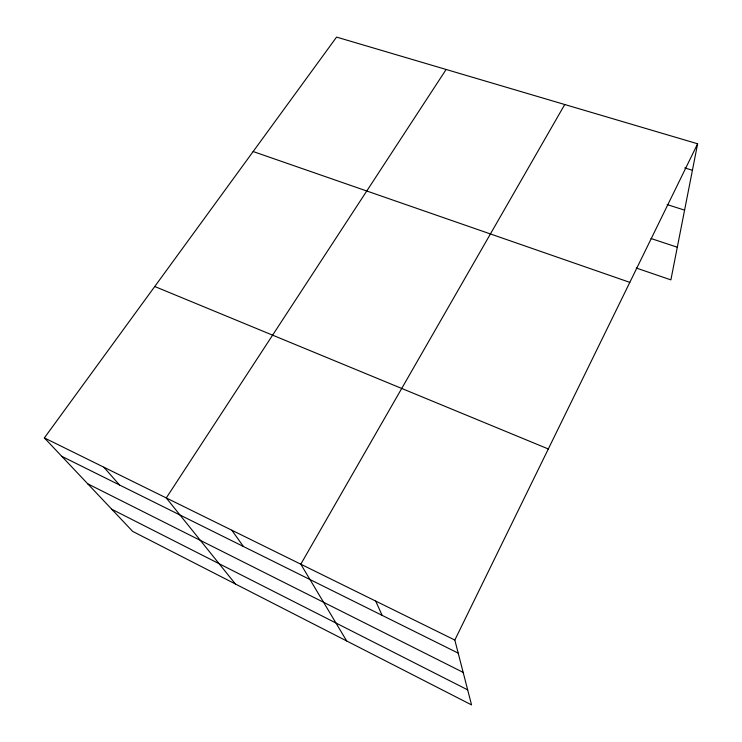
<?xml version="1.0" encoding="UTF-8"?>
<svg xmlns="http://www.w3.org/2000/svg" width="742" height="742" viewBox="0 0 742 742"><rect width="100%" height="100%" fill="white"/><g stroke="black" fill="none" stroke-linecap="round" stroke-linejoin="round"><path stroke-width="1.11" d="M697.628 143.781L454.827 640.049L471.55 704.9L132.66 531.393L44.372 437.91L336.58 37.1L697.628 143.781L670.889 279.864L636.246 268.02M564.736 104.52L300.807 564.198L346.7 640.977M446.137 69.47L166.273 497.947L235.39 583.982M684.764 167.924L692.425 170.252M667.123 204.579L684.588 210.134M651.049 238.534L677.298 247.216M253.152 151.535L629.819 282.368M154.753 286.505L548.319 448.975M44.372 437.91L454.827 640.049M61.753 456.311L458.204 653.127M87.751 483.84L463.166 672.391M111.727 509.216L467.673 689.856M103.852 467.21L119.499 484.98M231.838 530.233L243.395 546.483M375.702 601.085L382.139 615.359"/></g></svg>
